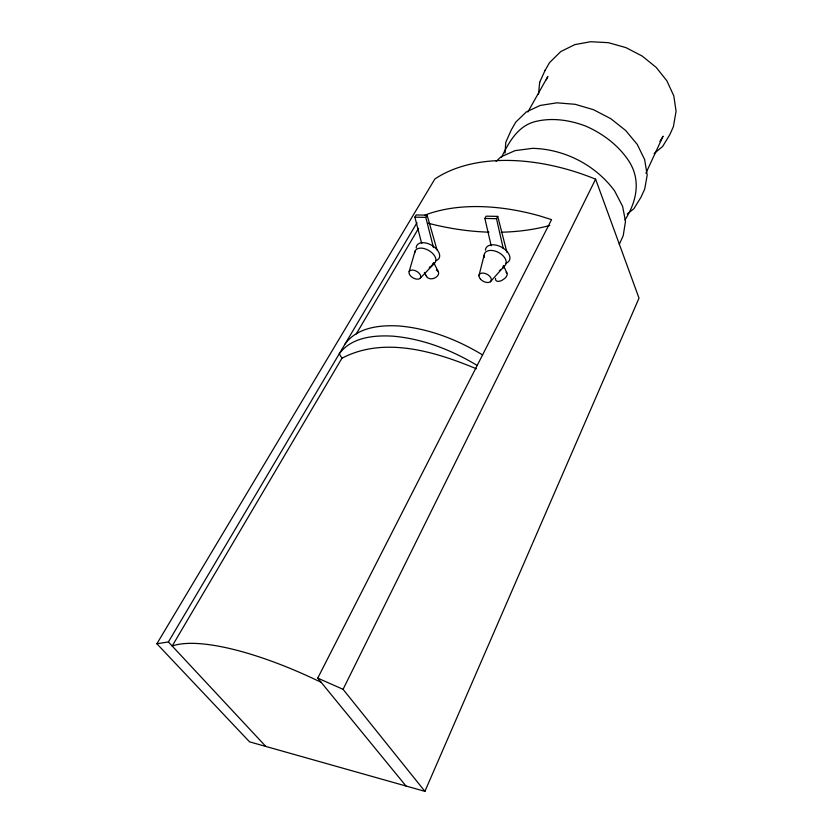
<?xml version="1.0" encoding="UTF-8"?>
<svg xmlns="http://www.w3.org/2000/svg" width="833" height="833" viewBox="0 0 833 833"><rect width="100%" height="100%" fill="white"/><g stroke="black" fill="none" stroke-linecap="round" stroke-linejoin="round"><path stroke-width="1.25" d="M505.058 153.157L505.756 142.328L511.316 129.875L515.752 122.139L526.3 111.934L540.221 105.437L556.944 102.823L575.187 104.312L593.471 109.696L610.724 118.64L625.614 130.437L637.266 144.432L644.627 159.53L647.199 175.086L644.742 188.976L641.046 197.098L633.882 208.729L627.249 213.977M538.482 94.389L539.669 82.311M478.954 275.661L484.119 255.21M409.138 271.568L415.136 250.972M502.84 267.455L503.507 265.488L507.203 273.765A6.466 3.394 -34.7 0 1 504.777 278.42L501.924 280.367A6.799 3.571 -34.7 0 1 496.624 281.002L495.895 280.357A6.529 3.644 -32 0 1 495.593 278.368M424.913 791.35L639.015 298.141L595.605 179.168A171.702 105.479 25.5 0 0 434.847 179.022L156.875 643.763L249.536 741.839L424.913 791.35L343.071 689.318L317.727 678.124L551.561 219.631L540.086 216.018A176.461 102.761 25.7 0 0 427.693 214.102L424.507 215.435M544.98 70.597L549.572 62.59L560.776 51.563L574.78 44.638L590.587 41.723L608.392 42.67L625.958 47.627L642.201 56.061L656.237 67.442L666.889 80.832L673.814 95.92L676.073 111.268L673.376 126.699L669.805 134.665L662.589 146.546L654.124 153.491M539.461 82.769L545.188 70.128M546.313 79.833L547.854 76.469L527.862 112.007M619.294 244.319L623.209 235.708L625.489 221.401L622.626 206.397L614.619 190.924C595.657 165.08 564.462 149.024 532.443 148.347L515.054 150.638L500.966 156.854L496.104 161.394M625.031 219.891C637.235 200.628 641.441 178.574 627.468 159.009C616.951 144.182 602.082 133.218 585.495 126.002C569.491 120.025 552.06 117.401 535.275 121.566C517.72 126.012 508.869 142.266 501.508 157.312M645.908 173.17L663.099 136.164L659.913 141.443M343.071 689.318L595.605 179.168M429.37 267.882L429.495 267.789A5.581 0.864 -39.4 0 0 432.9 264.655L433.806 262.749L438.241 271.641A6.32 4.3 -18.8 0 1 434.659 278.014A6.445 4.384 -18.8 0 1 429.88 278.722L427.339 277.608L424.382 272.422M503.278 248.609L496.489 218.673L497.738 216.382L486.128 216.174L484.868 218.454L491.178 245.756M476.32 368.748C435.065 351.568 384.2 335.97 341.936 358.232L172.181 646.012A167.037 48.606 27.1 0 1 321.184 682.342M356.253 333.96L418.541 228.377M433.472 247.588L425.788 217.361L427.09 215.143L416.198 214.956L414.886 217.163L421.696 243.486M156.875 643.763L168.401 641.951L416.958 222.765M345.091 343.967C357.18 327.317 379.858 324.901 398.872 325.963C428.651 328.452 457.15 339.531 482.567 354.92M490.366 281.773L504.413 266.081A11.943 7.299 28.1 0 0 497.249 251.847A11.943 7.299 28.1 0 0 484.358 257.324M419.999 278.482A6.508 3.759 30 0 0 414.917 270.517A6.508 3.759 30 0 0 409.711 274.859A6.508 3.759 30 0 0 419.999 278.482L434.441 263.322A11.589 6.841 30.1 0 0 428.204 250.16A11.589 6.841 30.1 0 0 414.761 252.784M433.576 263.801L434.441 263.322M503.444 266.581L504.413 266.081M503.33 267.945L503.934 267.643M414.886 217.163L425.788 217.361M484.868 218.454L496.489 218.673M477.184 365.458C451.621 350.016 422.997 338.823 393.072 336.178C374.111 335.033 351.391 337.198 339.26 353.796L341.936 358.232M506.141 272.308L506.86 272.901M168.401 641.951L265.789 746.42M317.727 678.124L406.004 786.008M426.152 275.546L426.548 276.66M427.09 215.143L437.033 249.973M497.738 216.382L506.901 252.305M549.77 225.462A269.715 187.331 37.4 0 1 501.195 232.209M488.971 232.168A269.715 187.331 37.4 0 1 428.172 223.234M485.389 250.181A13.234 8.132 28.1 0 1 503.007 248.015A13.234 8.132 28.1 0 1 505.766 263.301M500.748 269.58A5.769 1.093 -39 0 1 499.404 270.694M416.198 247.911A12.839 7.622 30.1 0 1 432.566 245.797A12.839 7.622 30.1 0 1 436.096 260.635M433.212 263.145A6.404 3.884 -26.7 0 1 429.328 267.445M436.346 270.1A6.445 4.384 -18.8 0 1 438.241 271.641M480.537 279.242A6.706 4.009 28.1 0 0 491.064 280.971A6.706 4.009 28.1 0 0 483.879 273.151A6.706 4.009 28.1 0 0 480.537 279.242"/></g></svg>
